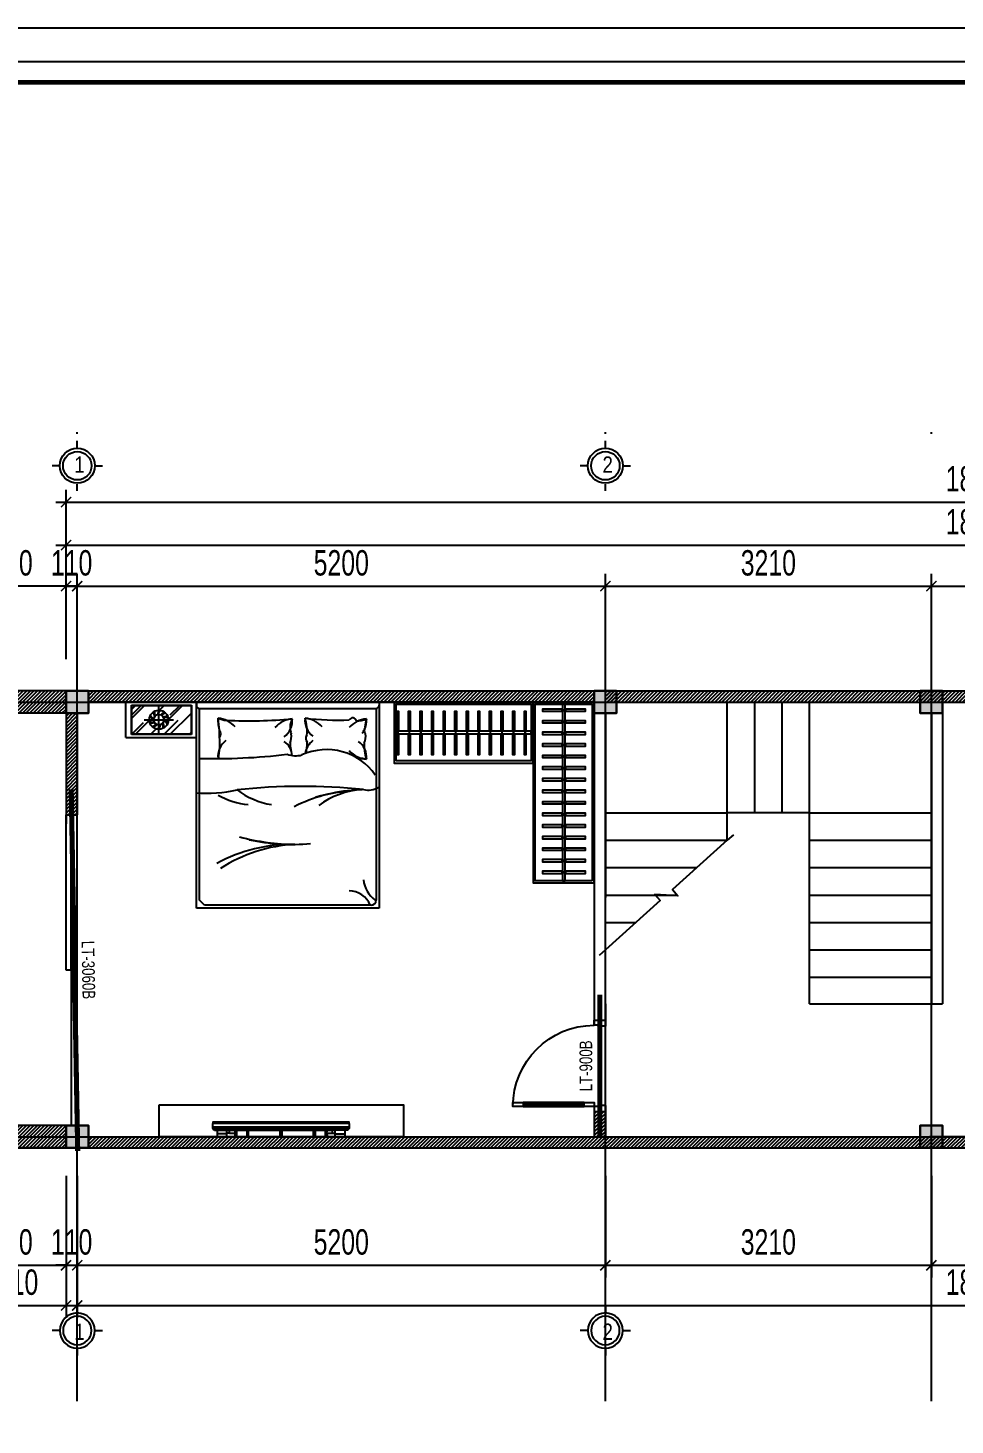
# Model space of a CAD drawing. Header units: inches. Extents: x 442278 to 842836, y -356313 to 59457.
# Drawn here: x 614340 to 623468, y -298056 to -284301 of the extents above; entities that cross this region are included whole.
import ezdxf
from ezdxf.enums import TextEntityAlignment as Align

# ---------------------------------------------------------------- set-up
doc = ezdxf.new("R2010")
doc.units = ezdxf.units.IN
doc.header["$LTSCALE"] = 250
doc.header["$MEASUREMENT"] = 0
doc.linetypes.add('CENTER', pattern=[50.8, 31.75, -6.35, 6.35, -6.35])
for name, color, linetype in [('3', 9, 'Continuous'), ('A-cua', 153, 'Continuous'), ('A-Noithat', 139, 'Continuous'), ('blogmythuat.com', 2, 'Continuous'), ('damvua', 7, 'Continuous'), ('DIM', 8, 'Continuous'), ('gsgsdfg', 31, 'Continuous'), ('HACTH250', 250, 'Continuous'), ('LA.DIM', 251, 'Continuous'), ('LA.KHAC', 252, 'Continuous'), ('LA.TEXT', 60, 'Continuous'), ('netcat', 32, 'Continuous'), ('NETMANH', 44, 'Continuous'), ('NETTHAY', 8, 'Continuous'), ('NTHAY', 8, 'Continuous'), ('TEXT', 7, 'Continuous'), ('TRUC', 251, 'CENTER'), ('XDIT-MANH', 252, 'Continuous')]:
    doc.layers.add(name, color=color, linetype=linetype)
doc.styles.add('AVANTH', font='')
doc.styles.add('KIEU1', font='', dxfattribs={"height": 250})
doc.styles.add('S.STEXT', font='arial.ttf', dxfattribs={"width": 0.7})
doc.styles.add('VnAvantH', font='', dxfattribs={"width": 0.7})
doc.styles.get('AVANTH').set_extended_font_data('.VnAvantH')
doc.styles.get('KIEU1').set_extended_font_data('.VnArial')
doc.styles.get('VnAvantH').set_extended_font_data('.VnAvantH')
doc.linetypes.add('CN', pattern='A,676.874288,-193.500228,["cn",AVANTH,S=240.510514,R=359.931402,X=0,Y=-131.162874],-671.885549,746.79278', length=2289.052845)
doc.linetypes.add('TX', pattern='A,676.874288,-193.500228,["tx",AVANTH,S=240.510514,R=359.931402,X=0,Y=-131.162874],-560.72896,746.79278', length=2177.896256)
doc.dimstyles.new('S.DIM100', dxfattribs={"dimtxt": 250, "dimasz": 100, "dimexe": 120, "dimexo": 0, "dimgap": 100, "dimtad": 1, "dimdec": 0, "dimzin": 13, "dimdsep": 46, "dimtxsty": 'S.STEXT', "dimblk": 'ARCHTICK', "dimblk1": 'ARCHTICK', "dimcen": 0, "dimdle": 100, "dimclrd": 251, "dimclre": 251, "dimclrt": 60, "dimadec": 0, "dimazin": 0, "dimtfac": 1, "dimtdec": 0, "dimtix": 1, "dimtmove": 2, "dimatfit": 3, "dimfxl": 1, "dimtolj": 1, "dimtzin": 13, "dimarcsym": 0})
pattern_1 = [(45, (336363.983, -593223.2), (-17.6776695, 17.6776695), [])]

# ---------------------------------------------------------------- blocks, each defined once
blk = doc.blocks.new('_ArchTick')
at = {"color": 0, "linetype": 'ByBlock', "const_width": 0.15}
blk.add_lwpolyline([(-0.5, -0.5), (0.5, 0.5)], dxfattribs=at)
blk = doc.blocks.new('*D1006')
at = {"layer": 'DEFPOINTS', "color": 0, "transparency": 16777216}
for p in [(620025, -289797), (614825, -290559), (620025, -290559)]:
    blk.add_point(p, dxfattribs=at)
at = {"layer": 'LA.DIM', "color": 251, "lineweight": -2, "transparency": 16777216}
for p, q in [((614825, -290559), (614825, -289677)), ((620025, -290559), (620025, -289677)), ((614725, -289797), (620125, -289797))]:
    blk.add_line(p, q, dxfattribs=at)
at = {"layer": 'LA.DIM', "color": 251, "lineweight": -2, "transparency": 16777216, "xscale": 100, "yscale": 100, "zscale": 100, "rotation": 180}
blk.add_blockref('_ArchTick', (614825, -289797), dxfattribs=at)
at = {"layer": 'LA.DIM', "color": 251, "lineweight": -2, "transparency": 16777216, "xscale": 100, "yscale": 100, "zscale": 100}
blk.add_blockref('_ArchTick', (620025, -289797), dxfattribs=at)
at = {"layer": 'LA.DIM', "color": 60, "transparency": 16777216, "insert": (617425, -289569), "char_height": 250, "attachment_point": 5, "style": 'S.STEXT'}
blk.add_mtext('\\A1;5200', dxfattribs=at)
blk = doc.blocks.new('*D1007')
at = {"layer": 'DEFPOINTS', "color": 0, "transparency": 16777216}
for p in [(623235, -289797), (620025, -290559), (623235, -290559)]:
    blk.add_point(p, dxfattribs=at)
at = {"layer": 'LA.DIM', "color": 251, "lineweight": -2, "transparency": 16777216}
for p, q in [((620025, -290559), (620025, -289677)), ((623235, -290559), (623235, -289677)), ((619925, -289797), (623335, -289797))]:
    blk.add_line(p, q, dxfattribs=at)
at = {"layer": 'LA.DIM', "color": 251, "lineweight": -2, "transparency": 16777216, "xscale": 100, "yscale": 100, "zscale": 100, "rotation": 180}
blk.add_blockref('_ArchTick', (620025, -289797), dxfattribs=at)
at = {"layer": 'LA.DIM', "color": 251, "lineweight": -2, "transparency": 16777216, "xscale": 100, "yscale": 100, "zscale": 100}
blk.add_blockref('_ArchTick', (623235, -289797), dxfattribs=at)
at = {"layer": 'LA.DIM', "color": 60, "transparency": 16777216, "insert": (621630, -289569), "char_height": 250, "attachment_point": 5, "style": 'S.STEXT'}
blk.add_mtext('\\A1;3210', dxfattribs=at)
blk = doc.blocks.new('*D1008')
at = {"layer": 'DEFPOINTS', "color": 0, "transparency": 16777216}
for p in [(628395, -289797), (623235, -290559), (628395, -290559)]:
    blk.add_point(p, dxfattribs=at)
at = {"layer": 'LA.DIM', "color": 251, "lineweight": -2, "transparency": 16777216}
for p, q in [((623235, -290559), (623235, -289677)), ((628395, -290559), (628395, -289677)), ((623135, -289797), (628495, -289797))]:
    blk.add_line(p, q, dxfattribs=at)
at = {"layer": 'LA.DIM', "color": 251, "lineweight": -2, "transparency": 16777216, "xscale": 100, "yscale": 100, "zscale": 100, "rotation": 180}
blk.add_blockref('_ArchTick', (623235, -289797), dxfattribs=at)
at = {"layer": 'LA.DIM', "color": 251, "lineweight": -2, "transparency": 16777216, "xscale": 100, "yscale": 100, "zscale": 100}
blk.add_blockref('_ArchTick', (628395, -289797), dxfattribs=at)
at = {"layer": 'LA.DIM', "color": 60, "transparency": 16777216, "insert": (625815, -289569), "char_height": 250, "attachment_point": 5, "style": 'S.STEXT'}
blk.add_mtext('\\A1;5160', dxfattribs=at)
blk = doc.blocks.new('*D1011')
at = {"layer": 'DEFPOINTS', "color": 0, "transparency": 16777216}
for p in [(614715, -289797), (614715, -290516), (614825, -290516)]:
    blk.add_point(p, dxfattribs=at)
at = {"layer": 'LA.DIM', "color": 251, "lineweight": -2, "transparency": 16777216}
for p, q in [((614715, -290516), (614715, -289677)), ((614825, -290516), (614825, -289677)), ((614715, -289797), (614615, -289797)), ((614825, -289797), (614715, -289797)), ((614825, -289797), (614925, -289797))]:
    blk.add_line(p, q, dxfattribs=at)
at = {"layer": 'LA.DIM', "color": 251, "lineweight": -2, "transparency": 16777216, "xscale": 100, "yscale": 100, "zscale": 100}
blk.add_blockref('_ArchTick', (614715, -289797), dxfattribs=at)
at = {"layer": 'LA.DIM', "color": 251, "lineweight": -2, "transparency": 16777216, "xscale": 100, "yscale": 100, "zscale": 100, "rotation": 180}
blk.add_blockref('_ArchTick', (614825, -289797), dxfattribs=at)
at = {"layer": 'LA.DIM', "color": 60, "transparency": 16777216, "insert": (614770, -289569), "char_height": 250, "attachment_point": 5, "style": 'S.STEXT'}
blk.add_mtext('\\A1;110', dxfattribs=at)
blk = doc.blocks.new('*D1012')
at = {"layer": 'DEFPOINTS', "color": 0, "transparency": 16777216}
for p in [(613515, -289797), (613515, -290516), (614715, -290516)]:
    blk.add_point(p, dxfattribs=at)
at = {"layer": 'LA.DIM', "color": 251, "lineweight": -2, "transparency": 16777216}
for p, q in [((613515, -290516), (613515, -289677)), ((614715, -290516), (614715, -289677)), ((614815, -289797), (613415, -289797))]:
    blk.add_line(p, q, dxfattribs=at)
at = {"layer": 'LA.DIM', "color": 251, "lineweight": -2, "transparency": 16777216, "xscale": 100, "yscale": 100, "zscale": 100, "rotation": 180}
blk.add_blockref('_ArchTick', (613515, -289797), dxfattribs=at)
at = {"layer": 'LA.DIM', "color": 251, "lineweight": -2, "transparency": 16777216, "xscale": 100, "yscale": 100, "zscale": 100}
blk.add_blockref('_ArchTick', (614715, -289797), dxfattribs=at)
at = {"layer": 'LA.DIM', "color": 60, "transparency": 16777216, "insert": (614115, -289569), "char_height": 250, "attachment_point": 5, "style": 'S.STEXT'}
blk.add_mtext('\\A1;1200', dxfattribs=at)
blk = doc.blocks.new('*D1013')
at = {"layer": 'DEFPOINTS', "color": 0, "transparency": 16777216}
for p in [(632715, -289393), (614715, -290516), (632715, -290516)]:
    blk.add_point(p, dxfattribs=at)
at = {"layer": 'LA.DIM', "color": 251, "lineweight": -2, "transparency": 16777216}
for p, q in [((614715, -290516), (614715, -289273)), ((632715, -290516), (632715, -289273)), ((614615, -289393), (632815, -289393))]:
    blk.add_line(p, q, dxfattribs=at)
at = {"layer": 'LA.DIM', "color": 251, "lineweight": -2, "transparency": 16777216, "xscale": 100, "yscale": 100, "zscale": 100, "rotation": 180}
blk.add_blockref('_ArchTick', (614715, -289393), dxfattribs=at)
at = {"layer": 'LA.DIM', "color": 251, "lineweight": -2, "transparency": 16777216, "xscale": 100, "yscale": 100, "zscale": 100}
blk.add_blockref('_ArchTick', (632715, -289393), dxfattribs=at)
at = {"layer": 'LA.DIM', "color": 60, "transparency": 16777216, "insert": (623715, -289165), "char_height": 250, "attachment_point": 5, "style": 'S.STEXT'}
blk.add_mtext('\\A1;18000', dxfattribs=at)
blk = doc.blocks.new('*D1014')
at = {"layer": 'DEFPOINTS', "color": 0, "transparency": 16777216}
for p in [(632715, -288969), (614715, -290506), (632715, -290516)]:
    blk.add_point(p, dxfattribs=at)
at = {"layer": 'LA.DIM', "color": 251, "lineweight": -2, "transparency": 16777216}
for p, q in [((614715, -290506), (614715, -288849)), ((632715, -290516), (632715, -288849)), ((614615, -288969), (632815, -288969))]:
    blk.add_line(p, q, dxfattribs=at)
at = {"layer": 'LA.DIM', "color": 251, "lineweight": -2, "transparency": 16777216, "xscale": 100, "yscale": 100, "zscale": 100, "rotation": 180}
blk.add_blockref('_ArchTick', (614715, -288969), dxfattribs=at)
at = {"layer": 'LA.DIM', "color": 251, "lineweight": -2, "transparency": 16777216, "xscale": 100, "yscale": 100, "zscale": 100}
blk.add_blockref('_ArchTick', (632715, -288969), dxfattribs=at)
at = {"layer": 'LA.DIM', "color": 60, "transparency": 16777216, "insert": (623715, -288741), "char_height": 250, "attachment_point": 5, "style": 'S.STEXT'}
blk.add_mtext('\\A1;18000', dxfattribs=at)
blk = doc.blocks.new('*D1015')
at = {"layer": 'DEFPOINTS', "color": 0, "transparency": 16777216}
for p in [(614825, -295603), (620025, -295603), (620025, -296483)]:
    blk.add_point(p, dxfattribs=at)
at = {"layer": 'LA.DIM', "color": 251, "lineweight": -2, "transparency": 16777216}
for p, q in [((614825, -295603), (614825, -296603)), ((620025, -295603), (620025, -296603)), ((614725, -296483), (620125, -296483))]:
    blk.add_line(p, q, dxfattribs=at)
at = {"layer": 'LA.DIM', "color": 251, "lineweight": -2, "transparency": 16777216, "xscale": 100, "yscale": 100, "zscale": 100, "rotation": 180}
blk.add_blockref('_ArchTick', (614825, -296483), dxfattribs=at)
at = {"layer": 'LA.DIM', "color": 251, "lineweight": -2, "transparency": 16777216, "xscale": 100, "yscale": 100, "zscale": 100}
blk.add_blockref('_ArchTick', (620025, -296483), dxfattribs=at)
at = {"layer": 'LA.DIM', "color": 60, "transparency": 16777216, "insert": (617425, -296255), "char_height": 250, "attachment_point": 5, "style": 'S.STEXT'}
blk.add_mtext('\\A1;5200', dxfattribs=at)
blk = doc.blocks.new('*D1016')
at = {"layer": 'DEFPOINTS', "color": 0, "transparency": 16777216}
for p in [(620025, -295603), (623235, -295603), (623235, -296483)]:
    blk.add_point(p, dxfattribs=at)
at = {"layer": 'LA.DIM', "color": 251, "lineweight": -2, "transparency": 16777216}
for p, q in [((620025, -295603), (620025, -296603)), ((623235, -295603), (623235, -296603)), ((619925, -296483), (623335, -296483))]:
    blk.add_line(p, q, dxfattribs=at)
at = {"layer": 'LA.DIM', "color": 251, "lineweight": -2, "transparency": 16777216, "xscale": 100, "yscale": 100, "zscale": 100, "rotation": 180}
blk.add_blockref('_ArchTick', (620025, -296483), dxfattribs=at)
at = {"layer": 'LA.DIM', "color": 251, "lineweight": -2, "transparency": 16777216, "xscale": 100, "yscale": 100, "zscale": 100}
blk.add_blockref('_ArchTick', (623235, -296483), dxfattribs=at)
at = {"layer": 'LA.DIM', "color": 60, "transparency": 16777216, "insert": (621630, -296255), "char_height": 250, "attachment_point": 5, "style": 'S.STEXT'}
blk.add_mtext('\\A1;3210', dxfattribs=at)
blk = doc.blocks.new('*D1017')
at = {"layer": 'DEFPOINTS', "color": 0, "transparency": 16777216}
for p in [(623235, -295603), (628395, -295603), (628395, -296483)]:
    blk.add_point(p, dxfattribs=at)
at = {"layer": 'LA.DIM', "color": 251, "lineweight": -2, "transparency": 16777216}
for p, q in [((623235, -295603), (623235, -296603)), ((628395, -295603), (628395, -296603)), ((623135, -296483), (628495, -296483))]:
    blk.add_line(p, q, dxfattribs=at)
at = {"layer": 'LA.DIM', "color": 251, "lineweight": -2, "transparency": 16777216, "xscale": 100, "yscale": 100, "zscale": 100, "rotation": 180}
blk.add_blockref('_ArchTick', (623235, -296483), dxfattribs=at)
at = {"layer": 'LA.DIM', "color": 251, "lineweight": -2, "transparency": 16777216, "xscale": 100, "yscale": 100, "zscale": 100}
blk.add_blockref('_ArchTick', (628395, -296483), dxfattribs=at)
at = {"layer": 'LA.DIM', "color": 60, "transparency": 16777216, "insert": (625815, -296255), "char_height": 250, "attachment_point": 5, "style": 'S.STEXT'}
blk.add_mtext('\\A1;5160', dxfattribs=at)
blk = doc.blocks.new('*D1019')
at = {"layer": 'DEFPOINTS', "color": 0, "transparency": 16777216}
for p in [(614715, -295603), (614825, -295603), (614825, -296483)]:
    blk.add_point(p, dxfattribs=at)
at = {"layer": 'LA.DIM', "color": 251, "lineweight": -2, "transparency": 16777216}
for p, q in [((614715, -295603), (614715, -296603)), ((614825, -295603), (614825, -296603)), ((614715, -296483), (614615, -296483)), ((614715, -296483), (614825, -296483)), ((614825, -296483), (614925, -296483))]:
    blk.add_line(p, q, dxfattribs=at)
at = {"layer": 'LA.DIM', "color": 251, "lineweight": -2, "transparency": 16777216, "xscale": 100, "yscale": 100, "zscale": 100}
blk.add_blockref('_ArchTick', (614715, -296483), dxfattribs=at)
at = {"layer": 'LA.DIM', "color": 251, "lineweight": -2, "transparency": 16777216, "xscale": 100, "yscale": 100, "zscale": 100, "rotation": 180}
blk.add_blockref('_ArchTick', (614825, -296483), dxfattribs=at)
at = {"layer": 'LA.DIM', "color": 60, "transparency": 16777216, "insert": (614770, -296255), "char_height": 250, "attachment_point": 5, "style": 'S.STEXT'}
blk.add_mtext('\\A1;110', dxfattribs=at)
blk = doc.blocks.new('*D1020')
at = {"layer": 'DEFPOINTS', "color": 0, "transparency": 16777216}
for p in [(614715, -295603), (632715, -295603), (632715, -296879)]:
    blk.add_point(p, dxfattribs=at)
at = {"layer": 'LA.DIM', "color": 251, "lineweight": -2, "transparency": 16777216}
for p, q in [((614715, -295603), (614715, -296999)), ((632715, -295603), (632715, -296999)), ((614615, -296879), (632815, -296879))]:
    blk.add_line(p, q, dxfattribs=at)
at = {"layer": 'LA.DIM', "color": 251, "lineweight": -2, "transparency": 16777216, "xscale": 100, "yscale": 100, "zscale": 100, "rotation": 180}
blk.add_blockref('_ArchTick', (614715, -296879), dxfattribs=at)
at = {"layer": 'LA.DIM', "color": 251, "lineweight": -2, "transparency": 16777216, "xscale": 100, "yscale": 100, "zscale": 100}
blk.add_blockref('_ArchTick', (632715, -296879), dxfattribs=at)
at = {"layer": 'LA.DIM', "color": 60, "transparency": 16777216, "insert": (623715, -296651), "char_height": 250, "attachment_point": 5, "style": 'S.STEXT'}
blk.add_mtext('\\A1;18000', dxfattribs=at)
blk = doc.blocks.new('*D1021')
at = {"layer": 'DEFPOINTS', "color": 0, "transparency": 16777216}
for p in [(613515, -295603), (614715, -295603), (614715, -296483)]:
    blk.add_point(p, dxfattribs=at)
at = {"layer": 'LA.DIM', "color": 251, "lineweight": -2, "transparency": 16777216}
for p, q in [((613515, -295603), (613515, -296603)), ((614715, -295603), (614715, -296603)), ((613415, -296483), (614815, -296483))]:
    blk.add_line(p, q, dxfattribs=at)
at = {"layer": 'LA.DIM', "color": 251, "lineweight": -2, "transparency": 16777216, "xscale": 100, "yscale": 100, "zscale": 100, "rotation": 180}
blk.add_blockref('_ArchTick', (613515, -296483), dxfattribs=at)
at = {"layer": 'LA.DIM', "color": 251, "lineweight": -2, "transparency": 16777216, "xscale": 100, "yscale": 100, "zscale": 100}
blk.add_blockref('_ArchTick', (614715, -296483), dxfattribs=at)
at = {"layer": 'LA.DIM', "color": 60, "transparency": 16777216, "insert": (614115, -296255), "char_height": 250, "attachment_point": 5, "style": 'S.STEXT'}
blk.add_mtext('\\A1;1200', dxfattribs=at)
blk = doc.blocks.new('KHUNG CHUAN SEICO')
at = {"layer": 'DEFPOINTS', "lineweight": -3, "ltscale": 2000}
blk.add_lwpolyline([(0, 397.16), (572.13, 397.16), (572.13, 0), (0, 0)], close=True, dxfattribs=at)
at = {"layer": 'gsgsdfg'}
blk.add_lwpolyline([(0, 397.16), (572.13, 397.16), (572.13, 0), (0, 0)], close=True, dxfattribs=at)
blk.add_lwpolyline([(0, 397.16), (572.13, 397.16), (572.13, 0), (0, 0)], close=True, dxfattribs=at)
at = {"layer": 'NETTHAY', "ltscale": 0.5, "const_width": 0.743}
blk.add_lwpolyline([(26.26, 388.15), (460.75, 388.15), (460.75, 7.88), (26.26, 7.88), (26.26, 388.51)], dxfattribs=at)
at = {"layer": 'NTHAY', "lineweight": -3, "ltscale": 2000}
blk.add_lwpolyline([(24.06, 391.61), (565.91, 391.61), (565.91, 5.55), (24.06, 5.55)], close=True, dxfattribs=at)
at = {"layer": '3', "ltscale": 0.5, "style": 'VnAvantH'}
for tag, height, p in [('DRAWING1', 4.75, (514.01, 46.77)), ('DRAWING2', 4.75, (514.07, 36.02)), ('DATE', 2.5, (477.02, 18.64))]:
    blk.add_attdef(tag, text='', height=height, dxfattribs=at).set_placement(p, align=Align.CENTER)
blk = doc.blocks.new('dsadasdasdas')
h = blk.add_hatch()
h.set_pattern_fill('ANSI31,_O', color=8, scale=40, angle=90)
h.set_pattern_definition([(135, (71187.0773, -65177.9137), (-3.5355339, -3.5355339), [])])
h.paths.add_polyline_path([(78955, 18961), (78955, 18943), (78939, 18943), (78939, 18961)])
h = blk.add_hatch()
h.set_pattern_fill('ANSI31,_O', color=8, scale=40, angle=90)
h.set_pattern_definition([(135, (71513.4773, -65177.9137), (-3.5355339, -3.5355339), [])])
h.paths.add_polyline_path([(79832, 18961), (79832, 18943), (79848, 18943), (79848, 18961)])
at = {"color": 8}
for p, q in [((80062, 18863), (78726, 18863)), ((78726, 18853), (80062, 18853)), ((78861, 18925), (78765, 18925)), ((78887, 18916), (78887, 18876)), ((78942, 18892), (78934, 18876)), ((78942, 18916), (78942, 18876)), ((78942, 18892), (78955, 18892)), ((79846, 18892), (79832, 18892)), ((79846, 18916), (79846, 18876)), ((79846, 18892), (79853, 18876)), ((79901, 18916), (79901, 18876)), ((79927, 18876), (79901, 18876)), ((79927, 18925), (80023, 18925)), ((78723, 18834), (80064, 18834)), ((78723, 18781), (80064, 18781)), ((78754, 18762), (80034, 18762))]:
    blk.add_line(p, q, dxfattribs=at)
for points in [[(79073, 18969), (79073, 18879), (79057, 18879), (79057, 18969)], [(79714, 18969), (79714, 18879), (79730, 18879), (79730, 18969)]]:
    blk.add_lwpolyline(points, dxfattribs=at)
blk.add_lwpolyline([(79402, 18969), (79402, 18879, -0.8844), (79386, 18879), (79386, 18969)], format="xyb", dxfattribs=at)
at = {"layer": 'blogmythuat.com'}
for p, q in [((78739, 18876), (78726, 18863)), ((78726, 18863), (78726, 18853)), ((78739, 18876), (78887, 18876)), ((78887, 18916), (78861, 18916)), ((80049, 18876), (78887, 18876)), ((78955, 18916), (78942, 18916)), ((79832, 18916), (79846, 18916)), ((79901, 18916), (79927, 18916)), ((80049, 18876), (80062, 18863)), ((80062, 18863), (80062, 18853))]:
    blk.add_line(p, q, dxfattribs=at)
for points in [[(78723, 18834), (78723, 18853), (78726, 18853)], [(80062, 18853), (80064, 18853), (80064, 18834)], [(78723, 18781), (78722, 18781), (78722, 18834), (78723, 18834)], [(78723, 18781), (78723, 18762), (80064, 18762), (80064, 18781)], [(80064, 18834), (80066, 18834), (80066, 18781), (80064, 18781)]]:
    blk.add_lwpolyline(points, dxfattribs=at)
for points in [[(78765, 18876), (78765, 18961, -0.414214), (78773, 18969), (78853, 18969, -0.414214), (78861, 18961), (78861, 18876)], [(79832, 18876), (79832, 18961, 0.414214), (79824, 18969), (78963, 18969, 0.414214), (78955, 18961), (78955, 18876)], [(80023, 18876), (80023, 18961, 0.414214), (80015, 18969), (79935, 18969, 0.414214), (79927, 18961), (79927, 18876)]]:
    blk.add_lwpolyline(points, format="xyb", dxfattribs=at)
for points in [[(78955, 18961), (78955, 18943), (78939, 18943), (78939, 18961)], [(79832, 18961), (79832, 18943), (79848, 18943), (79848, 18961)]]:
    blk.add_lwpolyline(points, close=True, dxfattribs=at)
for centre in [(78914, 18745), (79873, 18745)]:
    blk.add_arc(centre, 174, 80.9378, 99.0622, dxfattribs=at)
blk = doc.blocks.new('*U116')
at = {"transparency": 33554687}
for points in [[(0, 600), (0, 0), (1779, 0), (1779, 600)], [(1759, 580), (1759, 20), (20, 20), (20, 580)]]:
    blk.add_lwpolyline(points, close=True, dxfattribs=at)
at = {"ltscale": 6, "transparency": 33554687}
for points in [[(91, 313), (91, 515), (69, 515), (69, 313)], [(205, 313), (205, 515), (183, 515), (183, 313)], [(319, 313), (319, 515), (297, 515), (297, 313)], [(433, 313), (433, 515), (411, 515), (411, 313)], [(547, 313), (547, 515), (525, 515), (525, 313)], [(661, 313), (661, 515), (639, 515), (639, 313)], [(775, 313), (775, 515), (753, 515), (753, 313)], [(889, 313), (889, 515), (867, 515), (867, 313)], [(1003, 313), (1003, 515), (981, 515), (981, 313)], [(1117, 313), (1117, 515), (1095, 515), (1095, 313)], [(1231, 313), (1231, 515), (1209, 515), (1209, 313)], [(1345, 313), (1345, 515), (1323, 515), (1323, 313)], [(1459, 313), (1459, 515), (1437, 515), (1437, 313)], [(1573, 313), (1573, 515), (1551, 515), (1551, 313)], [(1687, 313), (1687, 515), (1665, 515), (1665, 313)], [(69, 287), (69, 92), (91, 92), (91, 287)], [(183, 287), (183, 92), (205, 92), (205, 287)], [(297, 287), (297, 92), (319, 92), (319, 287)], [(411, 287), (411, 92), (433, 92), (433, 287)], [(525, 287), (525, 92), (547, 92), (547, 287)], [(639, 287), (639, 92), (661, 92), (661, 287)], [(753, 287), (753, 92), (775, 92), (775, 287)], [(867, 287), (867, 92), (889, 92), (889, 287)], [(981, 287), (981, 92), (1003, 92), (1003, 287)], [(1095, 287), (1095, 92), (1117, 92), (1117, 287)], [(1209, 287), (1209, 92), (1231, 92), (1231, 287)], [(1323, 287), (1323, 92), (1345, 92), (1345, 287)], [(1437, 287), (1437, 92), (1459, 92), (1459, 287)], [(1551, 287), (1551, 92), (1573, 92), (1573, 287)], [(1665, 287), (1665, 92), (1687, 92), (1687, 287)]]:
    blk.add_lwpolyline(points, dxfattribs=at)
for points in [[(1759, 287), (1759, 313), (20, 313), (20, 287)], [(83, 319), (78, 319), (78, 280), (83, 280)], [(197, 319), (192, 319), (192, 280), (197, 280)], [(311, 319), (306, 319), (306, 280), (311, 280)], [(425, 319), (420, 319), (420, 280), (425, 280)], [(539, 319), (534, 319), (534, 280), (539, 280)], [(653, 319), (648, 319), (648, 280), (653, 280)], [(767, 319), (762, 319), (762, 280), (767, 280)], [(881, 319), (876, 319), (876, 280), (881, 280)], [(995, 319), (990, 319), (990, 280), (995, 280)], [(1109, 319), (1104, 319), (1104, 280), (1109, 280)], [(1223, 319), (1218, 319), (1218, 280), (1223, 280)], [(1337, 319), (1332, 319), (1332, 280), (1337, 280)], [(1451, 319), (1446, 319), (1446, 280), (1451, 280)], [(1565, 319), (1560, 319), (1560, 280), (1565, 280)], [(1679, 319), (1674, 319), (1674, 280), (1679, 280)]]:
    blk.add_lwpolyline(points, close=True, dxfattribs=at)
blk = doc.blocks.new('*U117')
at = {"transparency": 33554687}
for points in [[(0, 600), (0, 0), (1371, 0), (1371, 600)], [(1351, 580), (1351, 20), (20, 20), (20, 580)]]:
    blk.add_lwpolyline(points, close=True, dxfattribs=at)
at = {"ltscale": 6, "transparency": 33554687}
for points in [[(91, 313), (91, 515), (69, 515), (69, 313)], [(205, 313), (205, 515), (183, 515), (183, 313)], [(319, 313), (319, 515), (297, 515), (297, 313)], [(433, 313), (433, 515), (411, 515), (411, 313)], [(547, 313), (547, 515), (525, 515), (525, 313)], [(661, 313), (661, 515), (639, 515), (639, 313)], [(775, 313), (775, 515), (753, 515), (753, 313)], [(889, 313), (889, 515), (867, 515), (867, 313)], [(1003, 313), (1003, 515), (981, 515), (981, 313)], [(1117, 313), (1117, 515), (1095, 515), (1095, 313)], [(1231, 313), (1231, 515), (1209, 515), (1209, 313)], [(1345, 313), (1345, 515), (1323, 515), (1323, 313)], [(69, 287), (69, 92), (91, 92), (91, 287)], [(183, 287), (183, 92), (205, 92), (205, 287)], [(297, 287), (297, 92), (319, 92), (319, 287)], [(411, 287), (411, 92), (433, 92), (433, 287)], [(525, 287), (525, 92), (547, 92), (547, 287)], [(639, 287), (639, 92), (661, 92), (661, 287)], [(753, 287), (753, 92), (775, 92), (775, 287)], [(867, 287), (867, 92), (889, 92), (889, 287)], [(981, 287), (981, 92), (1003, 92), (1003, 287)], [(1095, 287), (1095, 92), (1117, 92), (1117, 287)], [(1209, 287), (1209, 92), (1231, 92), (1231, 287)], [(1323, 287), (1323, 92), (1345, 92), (1345, 287)]]:
    blk.add_lwpolyline(points, dxfattribs=at)
for points in [[(1351, 287), (1351, 313), (20, 313), (20, 287)], [(83, 319), (78, 319), (78, 280), (83, 280)], [(197, 319), (192, 319), (192, 280), (197, 280)], [(311, 319), (306, 319), (306, 280), (311, 280)], [(425, 319), (420, 319), (420, 280), (425, 280)], [(539, 319), (534, 319), (534, 280), (539, 280)], [(653, 319), (648, 319), (648, 280), (653, 280)], [(767, 319), (762, 319), (762, 280), (767, 280)], [(881, 319), (876, 319), (876, 280), (881, 280)], [(995, 319), (990, 319), (990, 280), (995, 280)], [(1109, 319), (1104, 319), (1104, 280), (1109, 280)], [(1223, 319), (1218, 319), (1218, 280), (1223, 280)], [(1337, 319), (1332, 319), (1332, 280), (1337, 280)]]:
    blk.add_lwpolyline(points, close=True, dxfattribs=at)
blk = doc.blocks.new('vongtrondim')
at = {"layer": 'damvua'}
blk.add_circle((0, 0), 175, dxfattribs=at)
at = {"layer": 'NTHAY'}
for p, q in [((0, 226), (0, 309)), ((-226, 0), (-309, 0)), ((226, 0), (309, 0)), ((0, -309), (0, -226))]:
    blk.add_line(p, q, dxfattribs=at)
blk.add_circle((0, 0), 216, dxfattribs=at)
blk = doc.blocks.new('*U112')
blk.add_line((-70, 100), (-70, 700))
for points in [[(-50, 0), (-50, 800), (-90, 800), (-90, 0)], [(-50, 100), (-90, 100), (-90, 700), (-50, 700)], [(0, -110), (-60, -110), (-60, -40), (-50, -40), (-50, 0), (0, 0)], [(-900, -110), (-840, -110), (-840, -40), (-850, -40), (-850, 0), (-900, 0)]]:
    blk.add_lwpolyline(points, close=True)
blk.add_arc((-50, 0), 800, 90, 180)
blk = doc.blocks.new('*D1030')
at = {"layer": 'DEFPOINTS', "color": 0, "transparency": 16777216}
for p in [(613515, -295603), (614825, -295603), (614825, -296879)]:
    blk.add_point(p, dxfattribs=at)
at = {"layer": 'LA.DIM', "color": 251, "lineweight": -2, "transparency": 16777216}
for p, q in [((613515, -295603), (613515, -296999)), ((614825, -295603), (614825, -296999)), ((613415, -296879), (614925, -296879))]:
    blk.add_line(p, q, dxfattribs=at)
at = {"layer": 'LA.DIM', "color": 251, "lineweight": -2, "transparency": 16777216, "xscale": 100, "yscale": 100, "zscale": 100, "rotation": 180}
blk.add_blockref('_ArchTick', (613515, -296879), dxfattribs=at)
at = {"layer": 'LA.DIM', "color": 251, "lineweight": -2, "transparency": 16777216, "xscale": 100, "yscale": 100, "zscale": 100}
blk.add_blockref('_ArchTick', (614825, -296879), dxfattribs=at)
at = {"layer": 'LA.DIM', "color": 60, "transparency": 16777216, "insert": (614170, -296651), "char_height": 250, "attachment_point": 5, "style": 'S.STEXT'}
blk.add_mtext('\\A1;1310', dxfattribs=at)

msp = doc.modelspace()

# ---------------------------------------------------------------- hatches: boundary and pattern name
at = {"layer": 'HACTH250', "linetype": 'TX'}
h = msp.add_hatch(dxfattribs=at)
h.set_pattern_fill('ANSI31', color=256, scale=200, style=0)
h.set_pattern_definition(pattern_1)
h.paths.add_polyline_path([(613515.48, -291048.18), (614715.48, -291048.18), (614715.48, -290828.18), (613515.48, -290828.18)])
h = msp.add_hatch(dxfattribs=at)
h.set_pattern_fill('ANSI31', color=256, scale=200, style=0)
h.set_pattern_definition([(45, (295071.427, -606639.409), (-17.6776695, 17.6776695), [])])
h.paths.add_polyline_path([(614935.48, -290828.18), (619915.48, -290828.18), (619915.48, -290938.18), (614935.48, -290938.18)])
h = msp.add_hatch(dxfattribs=at)
h.set_pattern_fill('ANSI31', color=256, scale=200, style=0)
h.set_pattern_definition([(45, (294971.427, -606639.409), (-17.6776695, 17.6776695), [])])
h.paths.add_polyline_path([(620035.48, -290828.18), (625085.48, -290828.18), (625085.48, -290938.18), (620035.48, -290938.18)])
h = msp.add_hatch(dxfattribs=at)
h.set_pattern_fill('ANSI31', color=256, scale=200, style=0)
h.set_pattern_definition(pattern_1)
h.paths.add_polyline_path([(614715.48, -292048.18), (614825.48, -292048.18), (614825.48, -291048.18), (614715.48, -291048.18)])
h = msp.add_hatch(dxfattribs=at)
h.set_pattern_fill('ANSI31', color=256, scale=200, style=0)
h.set_pattern_definition([(45, (619915.482, -295239.888), (-17.6777, 17.6777), [])])
h.paths.add_polyline_path([(619915.48, -295218.18), (620025.48, -295218.18), (620025.48, -294970.17), (619915.48, -294970.17)])
h = msp.add_hatch(dxfattribs=at)
h.set_pattern_fill('ANSI31', color=256, scale=200, style=0)
h.set_pattern_definition(pattern_1)
h.paths.add_polyline_path([(613515.48, -295328.18), (614715.48, -295328.18), (614715.48, -295108.18), (613515.48, -295108.18)])
h = msp.add_hatch(dxfattribs=at)
h.set_pattern_fill('ANSI31', color=256, scale=200, style=0)
h.set_pattern_definition([(45, (614935.482, -295328.18), (-17.67767, 17.67767), [])])
h.paths.add_polyline_path([(632715.48, -295328.18), (632715.48, -295218.18), (614935.48, -295218.18), (614935.48, -295328.18)])
at = {"layer": 'NETMANH'}
for points in [[(614715.48, -291048.18), (614935.48, -291048.18), (614935.48, -290828.18), (614715.48, -290828.18)], [(614715.48, -291048.18), (614935.48, -291048.18), (614935.48, -290828.18), (614715.48, -290828.18)], [(619915.48, -291048.18), (620135.48, -291048.18), (620135.48, -290828.18), (619915.48, -290828.18)], [(619915.48, -291048.18), (620135.48, -291048.18), (620135.48, -290828.18), (619915.48, -290828.18)], [(623125.48, -291048.18), (623345.48, -291048.18), (623345.48, -290828.18), (623125.48, -290828.18)], [(623125.48, -291048.18), (623345.48, -291048.18), (623345.48, -290828.18), (623125.48, -290828.18)], [(614715.48, -295328.18), (614935.48, -295328.18), (614935.48, -295108.18), (614715.48, -295108.18)], [(614715.48, -295328.18), (614935.48, -295328.18), (614935.48, -295108.18), (614715.48, -295108.18)], [(623345.48, -295328.18), (623125.48, -295328.18), (623125.48, -295108.18), (623345.48, -295108.18)], [(623345.48, -295328.18), (623125.48, -295328.18), (623125.48, -295108.18), (623345.48, -295108.18)]]:
    msp.add_hatch(color=0, dxfattribs=at).paths.add_polyline_path(points)

# ---------------------------------------------------------------- linework, layer by layer
at = {"color": 8}
for p, q in [((615303.15, -290938.18), (615998.14, -290938.18)), ((615303.15, -290938.18), (615998.14, -290938.18)), ((615358.99, -290968.18), (615948.99, -290968.18)), ((615358.99, -291258.18), (615358.99, -290968.18)), ((615361.99, -290971.18), (615945.99, -290971.18)), ((615361.99, -291095.96), (615486.77, -290971.18)), ((615361.99, -291255.18), (615361.99, -290971.18)), ((615361.99, -291064.85), (615455.65, -290971.18)), ((615361.99, -291008.28), (615399.09, -290971.18)), ((615628.99, -291256.6), (615628.99, -290968.19)), ((615634.74, -291018.37), (615681.93, -290971.18)), ((615723.18, -291110.95), (615862.95, -290971.18)), ((615740.17, -291255.18), (615945.99, -291049.36)), ((615740.9, -291064.94), (615834.66, -290971.18)), ((615945.99, -290971.18), (615945.99, -291255.18)), ((615948.99, -290968.18), (615948.99, -291258.18)), ((615998.14, -290938.04), (615998.14, -290969.84)), ((615998.14, -290969.84), (615998.14, -290938.04)), ((616028.14, -292888.04), (616028.14, -290999.84)), ((617767.78, -290999.84), (617767.78, -292888.04)), ((615361.99, -291254.35), (615476.45, -291139.89)), ((615397.93, -291255.18), (615534.96, -291118.15)), ((615484.78, -291112.4), (615773.19, -291112.4)), ((615680.77, -291255.18), (615820.1, -291115.85)), ((615948.99, -291258.18), (615358.99, -291258.18)), ((615945.99, -291255.18), (615361.99, -291255.18)), ((615550.66, -291255.18), (615599.48, -291206.36)), ((615578.95, -291255.18), (615585.34, -291248.79)), ((615929.67, -291255.18), (615945.99, -291238.87)), ((616078.14, -292938.04), (616028.14, -292888.04)), ((617717.78, -292938.04), (616078.14, -292938.04))]:
    msp.add_line(p, q, dxfattribs=at)
at = {"linetype": 'TX'}
for p, q in [((614715.48, -293578.18), (614715.48, -292048.18)), ((614715.48, -292048.18), (614825.48, -292048.18)), ((614765.48, -293578.18), (614765.48, -292048.18)), ((614765.48, -293578.18), (614715.48, -293578.18)), ((620025.48, -293992.48), (620025.48, -293999.89))]:
    msp.add_line(p, q, dxfattribs=at)
at = {"color": 9, "linetype": 'TX'}
for points in [[(614626.5, -293287.27, 0, 100, 0), (614626.5, -293037.27, 0, 0, 0), (614626.5, -292733.03, 0, 0, 0)], [(614668.44, -293787.94, 0, 100, 0), (614668.44, -294037.94, 0, 0, 0), (614668.44, -294479.51, 0, 0, 0)]]:
    msp.add_lwpolyline(points, format="xyseb", dxfattribs=at)
at = {"linetype": 'TX'}
for points in [[(614765.48, -295108.18), (614815.48, -295108.18), (614815.48, -293578.18), (614765.48, -293578.18)], [(615633.46, -294904.98), (618037.63, -294904.98), (618037.63, -295218.18), (615633.46, -295218.18)]]:
    msp.add_lwpolyline(points, close=True, dxfattribs=at)
at = {"color": 8}
for radius in [94.2, 51.04]:
    msp.add_circle((615628.99, -291112.4), radius, dxfattribs=at)
for centre, radius, start, end in [((615637.33, -291041.84), 60.52, 172.170031, 218.489749), ((615631.43, -291043.15), 46.16, 160.300173, 220.538024), ((615677.21, -291060.22), 60.52, 136.170031, 182.489749), ((615671.66, -291057.81), 46.16, 124.300173, 184.538024), ((615698.68, -291098.53), 60.52, 100.170031, 146.489749), ((615695.6, -291093.32), 46.16, 88.300173, 148.538024), ((615563.89, -291088.68), 46.16, 232.300173, 292.538024), ((615564.46, -291082.66), 60.52, 244.170031, 290.489749), ((615594.26, -291050.41), 60.52, 208.170031, 254.489749), ((615590.26, -291054.94), 46.16, 196.300173, 256.538024), ((615562.38, -291131.48), 46.16, 268.300173, 328.538024), ((615559.3, -291126.27), 60.52, 280.170031, 326.489749), ((615586.31, -291166.98), 46.16, 304.300173, 4.538024), ((615580.76, -291164.58), 60.52, 316.170031, 2.489749), ((615626.55, -291181.64), 46.16, 340.300173, 40.538024), ((615620.65, -291182.96), 60.52, 352.170031, 38.489749), ((615693.52, -291142.14), 60.52, 64.170031, 110.489749), ((615694.09, -291136.12), 46.16, 52.300173, 112.538024), ((615667.72, -291169.85), 46.16, 16.300173, 76.538024), ((615663.72, -291174.39), 60.52, 28.170031, 74.489749), ((616519.05, -291122), 308.45, 175.30484, 198.694186), ((614596.26, -291358.08), 1636.38, 4.809846, 9.18918), ((616324.36, -290824.36), 294.8, 247.51785, 264.266962), ((616194.49, -291341.12), 244.96, 40.418902, 85.987096), ((616515.54, -286464.18), 4658.73, 267.285552, 275.246729), ((616958.7, -291347.76), 244.96, 94.012904, 139.581098), ((616748.27, -291123.34), 194.32, 306.571098, 5.889976), ((617097.28, -291186.98), 176.73, 151.77364, 201.698265), ((617261.07, -291116.7), 194.32, 174.110024, 233.428902), ((616710.53, -291221.07), 378.26, 353.494693, 19.186694), ((617403.76, -288214.89), 2901.39, 263.35029, 271.974097), ((617050.63, -291341.12), 244.96, 40.418902, 85.987096), ((617689.36, -291347.76), 244.96, 94.012904, 139.581098), ((617537.5, -291131.19), 37.67, 15.39153, 153.792231), ((617596.67, -290966.59), 156.28, 261.595816, 298.909177), ((617478.92, -291123.34), 194.32, 333.737145, 5.889976), ((618168.24, -291249.34), 517.05, 163.604566, 172.327299), ((616404.93, -291474.13), 194.32, 126.571098, 185.889976), ((615735.2, -291357.68), 495.57, 344.024303, 8.707091), ((616193.8, -291250.82), 44.62, 314.473596, 42.171341), ((613865.68, -291175.13), 2361.83, 357.390542, 358.887645), ((616748.27, -291480.77), 194.32, 4.318127, 53.428902), ((617103.91, -291355.28), 183.37, 175.223285, 196.230044), ((616766.41, -291274.37), 168.11, 337.016965, 7.536756), ((617261.07, -291474.13), 194.32, 126.571098, 172.36406), ((617129.52, -291297.55), 54.72, 142.08329, 220.902005), ((616758.89, -291353.83), 329.9, 343.795435, 3.555412), ((617478.92, -291480.77), 194.32, 354.110024, 53.428902), ((617478.92, -291123.34), 194.32, 320.940423, 333.737145), ((618106.4, -291363.99), 455.2, 176.980146, 197.478972), ((617697.12, -291220.89), 45.87, 165.350608, 223.268443), ((617497.07, -291274.37), 168.11, 337.016965, 7.536756), ((616183.61, -285479.82), 6014.48, 268.445181, 276.751002), ((616975.71, -291193.73), 272.48, 251.808177, 283.20403), ((617280.47, -291990.78), 584.46, 34.858747, 114.515713), ((617689.36, -291256.35), 244.96, 220.418902, 265.987096), ((616475, -293261.35), 1786.79, 97.858525, 98.476262), ((616194.49, -291249.71), 244.96, 274.012904, 278.341658), ((617431.62, -292974.02), 1492.82, 80.725142, 83.518645), ((616106.89, -290525.44), 1310.04, 264.899148, 282.916527), ((616578.8, -291216.11), 735.09, 240.140777, 264.510988), ((617041.94, -297747.34), 5979.59, 84.234668, 96.16548), ((616861.17, -291196.8), 761.31, 232.690709, 260.570844), ((617663.5, -293355.77), 1554.84, 93.678589, 116.870809), ((617977.21, -295235.12), 3455.81, 96.871534, 103.406425), ((617667.89, -292580.71), 779.36, 92.608741, 126.658687), ((617691.84, -291601.88), 202.2, 255.908343, 300.391848), ((616997.14, -290076.84), 2262.77, 255.339382, 269.295167), ((616940.45, -290408.32), 1931.13, 257.394099, 275.428224), ((616938.03, -293881.46), 1542.33, 88.838367, 118.633285), ((617042, -293817.75), 1480.1, 92.815489, 122.939348), ((617927.98, -292656.3), 286.19, 186.229372, 234.072231), ((617496.48, -293027.39), 231.52, 22.701872, 88.784033), ((617717.78, -292888.04), 50, 270, 0)]:
    msp.add_arc(centre, radius, start, end, dxfattribs=at)
at = {"layer": 'blogmythuat.com'}
for p, q in [((615303.15, -291288.18), (615303.15, -290938.18)), ((615998.14, -292968.04), (615998.14, -290938.04)), ((616028.14, -290999.84), (616959.14, -290999.84)), ((616959.14, -290999.84), (617767.78, -290999.84)), ((617797.78, -290938.04), (617797.78, -292968.04)), ((615303.15, -291288.18), (615998.14, -291288.18)), ((617797.78, -292968.04), (615998.14, -292968.04))]:
    msp.add_line(p, q, dxfattribs=at)
for centre, start, end in [((616028.14, -290969.84), 180, 270), ((617767.78, -290969.84), 270, 0)]:
    msp.add_arc(centre, 30, start, end, dxfattribs=at)
at = {"layer": 'LA.KHAC'}
for p, q in [((621225.48, -292028.18), (621225.48, -290938.18)), ((621495.48, -292028.18), (621495.48, -290938.18)), ((621765.48, -292028.18), (621765.48, -290938.18)), ((622035.48, -292028.18), (622035.48, -290938.18)), ((620025.48, -292028.18), (621225.48, -292028.18)), ((621225.48, -292298.18), (621225.48, -292028.18)), ((622035.48, -292028.18), (621225.48, -292028.18)), ((622035.48, -292028.18), (623235.48, -292028.18)), ((622035.48, -293908.18), (622035.48, -292028.18)), ((620025.48, -292298.18), (621225.48, -292298.18)), ((622035.48, -292298.18), (623235.48, -292298.18)), ((620025.48, -292568.18), (620925.48, -292568.18)), ((622035.48, -292568.18), (623235.48, -292568.18)), ((620025.48, -292838.18), (620734.08, -292838.18)), ((622035.48, -292838.18), (623235.48, -292838.18)), ((620025.48, -293108.18), (620325.48, -293108.18)), ((622035.48, -293108.18), (623235.48, -293108.18)), ((622035.48, -293378.18), (623235.48, -293378.18)), ((622035.48, -293648.18), (623235.48, -293648.18)), ((622035.48, -293908.18), (623345.48, -293908.18))]:
    msp.add_line(p, q, dxfattribs=at)
at = {"layer": 'LA.KHAC', "color": 2, "const_width": 50}
for points in [[(614765.99, -291798.22), (614829.97, -295358.14)], [(619970.48, -293820.17), (619970.48, -295220.17)]]:
    msp.add_lwpolyline(points, dxfattribs=at)
at = {"layer": 'netcat', "linetype": 'TX'}
for p, q in [((614715.48, -290828.18), (613515.48, -290828.18)), ((614715.48, -290828.18), (632495.48, -290828.18)), ((614715.48, -291048.18), (613515.48, -291048.18)), ((614715.48, -291048.18), (614715.48, -292138.18)), ((614825.48, -291048.18), (614825.48, -292048.18)), ((619915.48, -290938.18), (614935.48, -290938.18)), ((619915.48, -291048.18), (619915.48, -293908.18)), ((620025.48, -291048.18), (620025.48, -292863.18)), ((620025.48, -293908.18), (620025.48, -291048.18)), ((620132.87, -290938.18), (624984.23, -290938.18)), ((623235.48, -291048.18), (623235.48, -293908.18)), ((623345.48, -291048.18), (623345.48, -293908.18)), ((619915.48, -293908.18), (619915.48, -294120.17)), ((620025.48, -293908.18), (620025.48, -294130.17)), ((619915.48, -294880.17), (619915.48, -295218.18)), ((620025.48, -294910.17), (620025.48, -295218.18)), ((614715.48, -295108.18), (613515.48, -295108.18)), ((613515.48, -295328.18), (632495.48, -295328.18)), ((614715.48, -295328.18), (613515.48, -295328.18)), ((614935.48, -295218.18), (624985.48, -295218.18)), ((628505.48, -295218.18), (623215.48, -295218.18))]:
    msp.add_line(p, q, dxfattribs=at)
at = {"layer": 'netcat'}
for points in [[(614715.48, -290828.18), (614935.48, -290828.18), (614935.48, -291048.18), (614715.48, -291048.18)], [(619915.48, -290828.18), (620135.48, -290828.18), (620135.48, -291048.18), (619915.48, -291048.18)], [(623125.48, -290828.18), (623345.48, -290828.18), (623345.48, -291048.18), (623125.48, -291048.18)], [(614715.48, -295108.18), (614935.48, -295108.18), (614935.48, -295328.18), (614715.48, -295328.18)], [(623345.48, -295108.18), (623125.48, -295108.18), (623125.48, -295328.18), (623345.48, -295328.18)]]:
    msp.add_lwpolyline(points, close=True, dxfattribs=at)
at = {"layer": 'netcat', "linetype": 'CN'}
for points in [[(614715.48, -291048.18), (614935.48, -291048.18), (614935.48, -290828.18), (614715.48, -290828.18)], [(619915.48, -291048.18), (620135.48, -291048.18), (620135.48, -290828.18), (619915.48, -290828.18)], [(623125.48, -291048.18), (623345.48, -291048.18), (623345.48, -290828.18), (623125.48, -290828.18)], [(614715.48, -295328.18), (614935.48, -295328.18), (614935.48, -295108.18), (614715.48, -295108.18)], [(623345.48, -295328.18), (623125.48, -295328.18), (623125.48, -295108.18), (623345.48, -295108.18)]]:
    msp.add_lwpolyline(points, close=True, dxfattribs=at)
at = {"layer": 'NETMANH', "color": 0}
for points in [[(614715.48, -291048.18), (614935.48, -291048.18), (614935.48, -290828.18), (614715.48, -290828.18)], [(614715.48, -291048.18), (614935.48, -291048.18), (614935.48, -290828.18), (614715.48, -290828.18)], [(619915.48, -291048.18), (620135.48, -291048.18), (620135.48, -290828.18), (619915.48, -290828.18)], [(619915.48, -291048.18), (620135.48, -291048.18), (620135.48, -290828.18), (619915.48, -290828.18)], [(623125.48, -291048.18), (623345.48, -291048.18), (623345.48, -290828.18), (623125.48, -290828.18)], [(623125.48, -291048.18), (623345.48, -291048.18), (623345.48, -290828.18), (623125.48, -290828.18)], [(614715.48, -295328.18), (614935.48, -295328.18), (614935.48, -295108.18), (614715.48, -295108.18)], [(614715.48, -295328.18), (614935.48, -295328.18), (614935.48, -295108.18), (614715.48, -295108.18)], [(623345.48, -295328.18), (623125.48, -295328.18), (623125.48, -295108.18), (623345.48, -295108.18)], [(623345.48, -295328.18), (623125.48, -295328.18), (623125.48, -295108.18), (623345.48, -295108.18)]]:
    msp.add_lwpolyline(points, close=True, dxfattribs=at)
at = {"layer": 'TRUC'}
for p, q in [((614825.48, -297820.6), (614825.48, -288280.95)), ((620025.48, -297820.6), (620025.48, -288280.95)), ((623235.48, -297820.6), (623235.48, -288280.95)), ((612576.7, -290938.18), (635971.86, -290938.18)), ((610834.46, -295218.18), (634172.39, -295218.18))]:
    msp.add_line(p, q, dxfattribs=at)
at = {"layer": 'XDIT-MANH'}
msp.add_lwpolyline([(621285.48, -292244.18), (621225.48, -292298.18), (620685.48, -292784.18), (620739.48, -292844.18), (620511.48, -292832.18), (620565.48, -292892.18), (620025.48, -293378.18), (619965.48, -293432.18)], dxfattribs=at)

# ---------------------------------------------------------------- block references
at = {"yscale": 0.7000000000116415, "rotation": 180}
msp.add_blockref('dsadasdasdas', (696225.61, -281940.11), dxfattribs=at)
at = {"layer": '3', "xscale": 59.35300561240729, "yscale": 59.35300561205077, "zscale": 59.3530056118824}
msp.add_blockref('KHUNG CHUAN SEICO', (608813.26, -307873.55), dxfattribs=at)
at = {"layer": 'A-cua', "xscale": -1, "rotation": 90}
msp.add_blockref('*U112', (619915.48, -294970.17), dxfattribs=at)
at = {"layer": 'A-Noithat', "transparency": 33554687}
for name, rotation in [('*U117', 180), ('*U116', 270)]:
    msp.add_blockref(name, (619315.48, -290938.18), dxfattribs=dict(at, rotation=rotation))
at = {"layer": 'DIM', "xscale": 0.800000011920929, "yscale": 0.8000000007450581, "zscale": 0.8}
for p in [(614825.48, -288611.61), (620025.48, -288611.61)]:
    msp.add_blockref('vongtrondim', p, dxfattribs=at)
at = {"layer": 'DIM', "xscale": -0.800000011920929, "yscale": 0.8000000007450581, "zscale": 0.8, "rotation": 180}
for p in [(614825.48, -297125.63), (620025.48, -297125.63)]:
    msp.add_blockref('vongtrondim', p, dxfattribs=at)

# ---------------------------------------------------------------- texts
at = {"layer": 'LA.TEXT', "style": 'S.STEXT', "width": 0.75}
for s, rotation, p in [('LT-3060B', 271.029715, (614872.97, -293576.83)), ('LT-900B', 90, (619895.48, -294520.17))]:
    msp.add_text(s, height=125, rotation=rotation, dxfattribs=at).set_placement(p, align=Align.CENTER)
at = {"layer": 'TEXT', "char_height": 160, "width": 573.6, "style": 'KIEU1'}
for s, insert, attachment_point in [('{\\f.VnArial NarrowH|b0|i0|c0|p34;1}', (614796.92, -288519.78), 1), ('{\\f.VnArial NarrowH|b0|i0|c0|p34;2}', (619996.92, -288519.78), 1), ('{\\f.VnArial NarrowH|b0|i0|c0|p34;1}', (614796.92, -297217.47), 7), ('{\\f.VnArial NarrowH|b0|i0|c0|p34;2}', (619996.92, -297217.47), 7)]:
    msp.add_mtext(s, dxfattribs=dict(at, insert=insert, attachment_point=attachment_point))

# ---------------------------------------------------------------- dimensions: what is measured, and where the dimension line sits
at = {"layer": 'LA.DIM'}
for base, p1, p2, picture, middle in [((632715.48, -288968.53), (614715.48, -290505.56), (632715.48, -290515.56), '*D1014', (623715.48, -288740.89)), ((632715.48, -289392.71), (614715.48, -290515.56), (632715.48, -290515.56), '*D1013', (623715.48, -289165.06)), ((613515.48, -289797.13), (614715.48, -290515.56), (613515.48, -290515.56), '*D1012', (614115.48, -289569.49)), ((614715.48, -289797.13), (614825.48, -290515.56), (614715.48, -290515.56), '*D1011', (614770.48, -289569.49)), ((620025.48, -289797.13), (614825.48, -290559.05), (620025.48, -290559.05), '*D1006', (617425.48, -289569.49)), ((623235.48, -289797.13), (620025.48, -290559.05), (623235.48, -290559.05), '*D1007', (621630.48, -289569.41)), ((628395.48, -289797.13), (623235.48, -290559.05), (628395.48, -290559.05), '*D1008', (625815.48, -289569.49)), ((614715.48, -296483), (613515.48, -295602.59), (614715.48, -295602.59), '*D1021', (614115.48, -296255.36)), ((614825.48, -296483), (614715.48, -295602.59), (614825.48, -295602.59), '*D1019', (614770.48, -296255.36)), ((632715.48, -296878.67), (614715.48, -295602.59), (632715.48, -295602.59), '*D1020', (623715.48, -296651.02)), ((620025.48, -296483), (614825.48, -295602.59), (620025.48, -295602.59), '*D1015', (617425.48, -296255.36)), ((623235.48, -296483), (620025.48, -295602.59), (623235.48, -295602.59), '*D1016', (621630.48, -296255.27)), ((628395.48, -296483), (623235.48, -295602.59), (628395.48, -295602.59), '*D1017', (625815.48, -296255.36))]:
    dim = msp.add_linear_dim(base=base, p1=p1, p2=p2, dimstyle='S.DIM100', dxfattribs=at)
    dim.commit()
    dim.dimension.update_dxf_attribs({"geometry": picture, "text_midpoint": middle})
dim = msp.add_aligned_dim(p1=(613515.48, -295602.59), p2=(614825.48, -295602.59), distance=-1276.07, dimstyle='S.DIM100', dxfattribs=at)
dim.commit()
dim.dimension.update_dxf_attribs({"geometry": '*D1030', "text_midpoint": (614170.48, -296650.94)})

doc.saveas('drawing.dxf')
